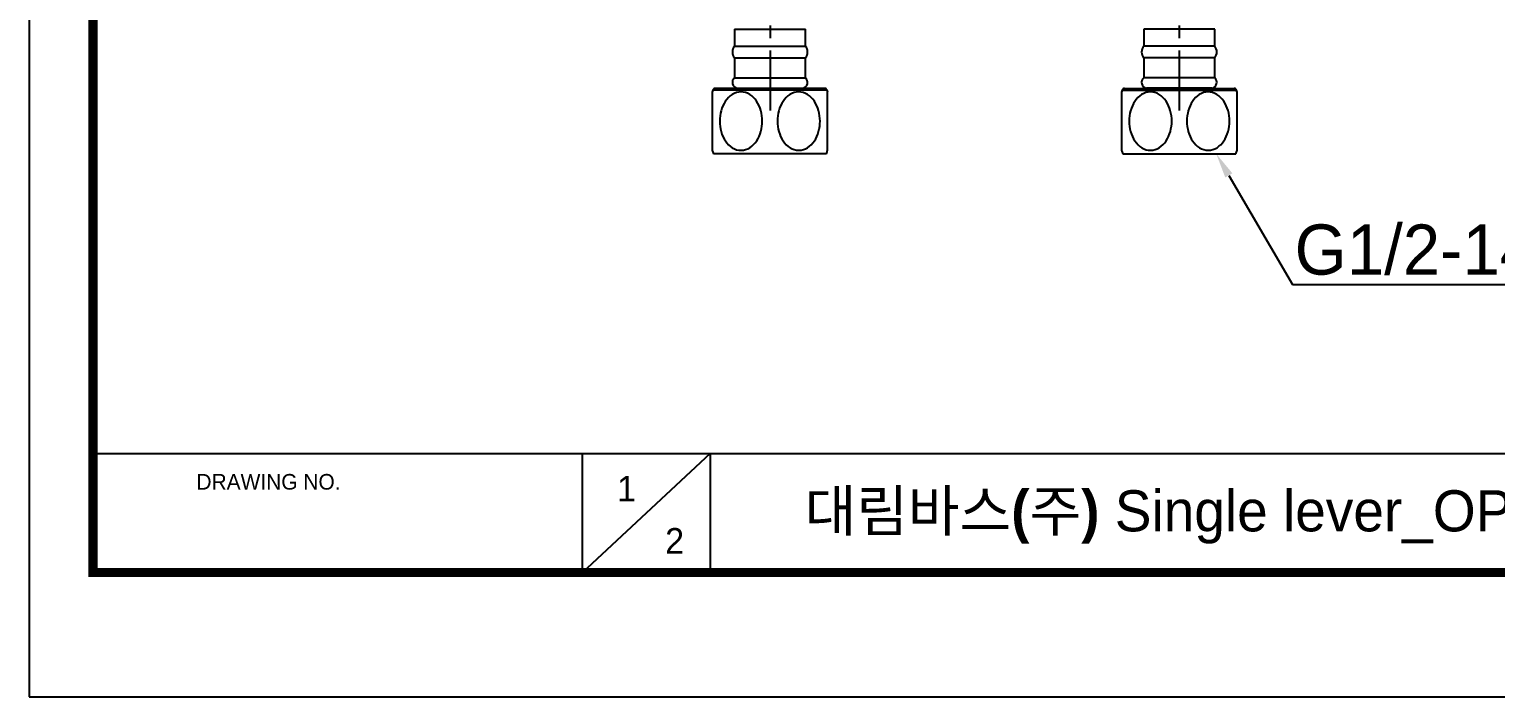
# Model space of a CAD drawing. Extents: x 0 to 790, y 0 to 579.
# Drawn here: x 0 to 292.2, y 0 to 133.1 of the extents above; entities that cross this region are included whole.
import ezdxf
from ezdxf import colors
from ezdxf.entities.mleader import LeaderData, LeaderLine
from ezdxf.math import Vec2, Vec3

# ---------------------------------------------------------------- set-up
doc = ezdxf.new("R2010")
doc.units = 0
doc.header["$LTSCALE"] = 10
doc.header["$MEASUREMENT"] = 0
doc.linetypes.add('CENTER', pattern=[2, 1.25, -0.25, 0.25, -0.25])
doc.layers.get('0').update_dxf_attribs({"linetype": 'CONTINUOUS'})
doc.layers.add('1', color=7, linetype='CONTINUOUS')
doc.styles.add('Daelim Dimension', font='')
doc.styles.get("Standard").update_dxf_attribs({"font": ''})
doc.styles.get('Daelim Dimension').set_extended_font_data('나눔고딕')
doc.styles.get('Standard').set_extended_font_data('나눔고딕')

msp = doc.modelspace()

# ---------------------------------------------------------------- linework, layer by layer
at = {"color": 5}
msp.add_line((12.7, 48.49), (648.72, 48.49), dxfattribs=at)
at = {"color": 5, "ltscale": 40}
for p, q in [((110.19, 48.49), (110.19, 24.69)), ((110.19, 48.49), (110.19, 24.69)), ((135.67, 48.49), (110.19, 24.69)), ((135.67, 48.49), (110.19, 24.69)), ((135.67, 48.49), (135.67, 24.69)), ((135.67, 48.49), (135.67, 24.69))]:
    msp.add_line(p, q, dxfattribs=at)
at = {"ltscale": 0.5}
msp.add_lwpolyline([(0, 0), (789.88, 0), (789.88, 578.76), (0, 578.76)], close=True, dxfattribs=at)
at = {"color": 5, "linetype": 'ByBlock', "lineweight": 200, "const_width": 1.82}
msp.add_lwpolyline([(12.7, 24.78), (777.1, 24.78), (777.1, 565.32), (12.7, 565.32)], close=True, dxfattribs=at)
at = {"layer": '1', "color": 7, "linetype": 'Continuous'}
for p, q in [((140.52, 133.08), (140.52, 129.74)), ((140.52, 133.08), (154.65, 133.08)), ((154.65, 129.74), (154.65, 133.08)), ((222.07, 133.08), (222.07, 129.74)), ((236.2, 133.08), (222.07, 133.08)), ((236.2, 129.74), (236.2, 133.08)), ((140.52, 129.74), (154.65, 129.74)), ((236.2, 129.74), (222.07, 129.74)), ((140.52, 127.36), (140.52, 123.39)), ((140.52, 127.36), (154.65, 127.36)), ((154.65, 123.39), (154.65, 127.36)), ((222.07, 127.36), (222.07, 123.39)), ((236.2, 127.36), (222.07, 127.36)), ((236.2, 123.39), (236.2, 127.36)), ((140.52, 123.39), (154.65, 123.39)), ((236.2, 123.39), (222.07, 123.39)), ((158.94, 120.94), (136.19, 120.94)), ((158.47, 121.27), (136.66, 121.27)), ((141.09, 121.32), (154.09, 121.32)), ((217.78, 120.94), (240.53, 120.94)), ((218.25, 121.27), (240.06, 121.27)), ((235.63, 121.32), (222.63, 121.32)), ((158.82, 108.27), (136.32, 108.27)), ((217.9, 108.27), (240.4, 108.27))]:
    msp.add_line(p, q, dxfattribs=at)
for centre, radius, start, end in [((141.94, 128.55), 1.85, 139.994, 220.006), ((153.23, 128.55), 1.85, 319.994, 40.006), ((223.48, 128.55), 1.85, 139.994, 220.006), ((234.78, 128.55), 1.85, 319.994, 40.006), ((141.26, 122.48), 1.17, 129.0931, 261.5151), ((153.91, 122.48), 1.17, 278.4849, 50.9069), ((222.81, 122.48), 1.17, 129.0931, 261.5151), ((235.46, 122.48), 1.17, 278.4849, 50.9069), ((152.59, 114.77), 17.53, 159.3657, 160.6857), ((136.66, 120.77), 0.5, 90, 159.3657), ((158.47, 120.77), 0.5, 20.6343, 90), ((142.54, 114.77), 17.53, 19.3096, 20.6343), ((234.18, 114.77), 17.53, 159.3657, 160.6857), ((218.25, 120.77), 0.5, 90, 159.3657), ((240.06, 120.77), 0.5, 20.6343, 90), ((224.13, 114.77), 17.53, 19.3096, 20.6343), ((152.59, 114.77), 17.53, 199.4422, 201.7699), ((142.54, 114.77), 17.53, 338.2301, 340.5504), ((234.18, 114.77), 17.53, 199.4422, 201.7699), ((224.13, 114.77), 17.53, 338.2301, 340.5504)]:
    msp.add_arc(centre, radius, start, end, dxfattribs=at)
at = {"layer": '1', "color": 1, "linetype": 'CENTER'}
for points in [[(147.59, 148.82), (147.59, 143.82), (147.59, 116.89)], [(229.13, 148.82), (229.13, 143.82), (229.13, 116.89)]]:
    msp.add_open_spline(points, degree=1, knots=[0, 0, 0.156596, 1, 1], dxfattribs=at)
at = {"layer": '1', "color": 7, "linetype": 'Continuous'}
for points, knots in [([(136.07, 120.6), (136.07, 120.61), (136.07, 119.83), (136.07, 117.6), (136.07, 116.17), (136.07, 113.37), (136.07, 111.95), (136.07, 109.72), (136.07, 108.93), (136.07, 108.93)], [0, 0, 0, 0, 0.249926, 0.249926, 0.499951, 0.499951, 0.749975, 0.749975, 1, 1, 1, 1]), ([(138.01, 112.2), (137.54, 113.51), (137.45, 114.96), (138.01, 117.7), (138.66, 118.97), (140.66, 120.61), (142, 120.83), (144.27, 119.8), (145.15, 118.65), (146.08, 116.06), (146.18, 114.58), (145.63, 111.85), (144.97, 110.56), (142.98, 108.94), (141.63, 108.71), (139.35, 109.75), (138.48, 110.9), (138.01, 112.2)], [0, 0, 0, 0, 0.125, 0.125, 0.25, 0.25, 0.375, 0.375, 0.5, 0.5, 0.625, 0.625, 0.75, 0.75, 0.875, 0.875, 1, 1, 1, 1]), ([(157.12, 112.2), (156.65, 110.9), (155.79, 109.77), (153.54, 108.72), (152.2, 108.92), (150.18, 110.53), (149.52, 111.82), (148.95, 114.55), (149.04, 116.03), (149.96, 118.61), (150.83, 119.76), (153.07, 120.82), (154.44, 120.62), (156.44, 119.01), (157.11, 117.73), (157.68, 114.97), (157.59, 113.51), (157.12, 112.2)], [0, 0, 0, 0, 0.125, 0.125, 0.25, 0.25, 0.375, 0.375, 0.5, 0.5, 0.625, 0.625, 0.75, 0.75, 0.875, 0.875, 1, 1, 1, 1]), ([(159.07, 108.93), (159.07, 108.93), (159.07, 109.72), (159.07, 111.94), (159.07, 113.36), (159.07, 116.17), (159.07, 117.58), (159.07, 119.8), (159.07, 120.6), (159.07, 120.6), (159.07, 120.6), (159.07, 120.6)], [0, 0, 0, 0, 0.24996, 0.24996, 0.499921, 0.499921, 0.749881, 0.749881, 0.999842, 0.999842, 1, 1, 1, 1]), ([(217.65, 120.6), (217.65, 120.61), (217.65, 119.83), (217.65, 117.6), (217.65, 116.17), (217.65, 113.37), (217.65, 111.95), (217.65, 109.72), (217.65, 108.93), (217.65, 108.93)], [0, 0, 0, 0, 0.249926, 0.249926, 0.499951, 0.499951, 0.749975, 0.749975, 1, 1, 1, 1]), ([(219.6, 112.2), (219.13, 113.51), (219.04, 114.96), (219.6, 117.7), (220.25, 118.97), (222.25, 120.61), (223.59, 120.83), (225.85, 119.8), (226.73, 118.65), (227.67, 116.06), (227.77, 114.58), (227.21, 111.85), (226.55, 110.56), (224.56, 108.94), (223.22, 108.71), (220.94, 109.75), (220.07, 110.9), (219.6, 112.2)], [0, 0, 0, 0, 0.125, 0.125, 0.25, 0.25, 0.375, 0.375, 0.5, 0.5, 0.625, 0.625, 0.75, 0.75, 0.875, 0.875, 1, 1, 1, 1]), ([(238.71, 112.2), (238.24, 110.9), (237.38, 109.77), (235.13, 108.72), (233.79, 108.92), (231.77, 110.53), (231.1, 111.82), (230.54, 114.55), (230.63, 116.03), (231.55, 118.61), (232.42, 119.76), (234.66, 120.82), (236.02, 120.62), (238.03, 119.01), (238.7, 117.73), (239.27, 114.97), (239.18, 113.51), (238.71, 112.2)], [0, 0, 0, 0, 0.125, 0.125, 0.25, 0.25, 0.375, 0.375, 0.5, 0.5, 0.625, 0.625, 0.75, 0.75, 0.875, 0.875, 1, 1, 1, 1]), ([(240.65, 108.93), (240.65, 108.93), (240.65, 109.72), (240.65, 111.94), (240.65, 113.36), (240.65, 116.17), (240.65, 117.58), (240.65, 119.8), (240.65, 120.6), (240.65, 120.6), (240.65, 120.6), (240.65, 120.6)], [0, 0, 0, 0, 0.24996, 0.24996, 0.499921, 0.499921, 0.749881, 0.749881, 0.999842, 0.999842, 1, 1, 1, 1])]:
    msp.add_open_spline(points, degree=3, knots=knots, dxfattribs=at)

# ---------------------------------------------------------------- texts
at = {"color": 5, "ltscale": 40, "style": 'Daelim Dimension'}
msp.add_text('DRAWING NO.', height=3.1171, dxfattribs=at).set_placement((33.3, 41.29))
at = {"char_height": 5.1, "width": 7.119, "attachment_point": 1, "style": 'Daelim Dimension'}
for s, insert in [('1', (117.12, 44.03)), ('2', (126.69, 33.63))]:
    msp.add_mtext(s, dxfattribs=dict(at, insert=insert))
at = {"color": 2, "insert": (154.51, 41.16), "char_height": 8.198, "width": 362.8925, "attachment_point": 1, "style": 'Daelim Dimension'}
msp.add_mtext('{\\fPretendard Variable SemiBold|b0|i0|c129|p2;대림바스(주)} Single lever_OPUS1_원홀세면수전_DL L1110', dxfattribs=at)

# ---------------------------------------------------------------- leaders
at = {"ltscale": 0.5}
ml = msp.add_multileader_mtext('Standard', dxfattribs=at)
ml.set_content('G1/2-14TH', color=256)
ml.set_leader_properties(color=5)
ml.build(insert=Vec2(0, 0))
ml.multileader.update_dxf_attribs({"text_left_attachment_type": 6, "text_right_attachment_type": 6, "dogleg_length": 0.36, "arrow_head_size": 5})
ctx = ml.context
ctx.base_point, ctx.char_height, ctx.arrow_head_size, ctx.landing_gap_size, ctx.plane_origin = Vec3(252.04, 82.16), 10, 5, 0.09, Vec3(236.5, 108.27)
ctx.left_attachment, ctx.right_attachment = 6, 6
notes = []
notes.append((ctx, [(0, (1, 1, 0), (251.68, 82.16), (1, 0), 0.36, [(0, [(236.5, 108.27)], 0, [])])]))
ctx.mtext.insert, ctx.mtext.flow_direction = Vec3(252.13, 94.16), 5
for ctx, leaders in notes:
    for number, flags, end, landing, length, lines in leaders:
        leader = LeaderData()
        leader.index, (leader.has_last_leader_line, leader.has_dogleg_vector, leader.attachment_direction) = number, flags
        leader.last_leader_point, leader.dogleg_vector, leader.dogleg_length = Vec3(end), Vec3(landing), length
        for number, points, colour, breaks in lines:
            line = LeaderLine()
            line.index, line.vertices, line.color, line.breaks = number, Vec3.list(points), colors.encode_raw_color(colour), breaks
            leader.lines.append(line)
        ctx.leaders.append(leader)

doc.saveas('drawing.dxf')
